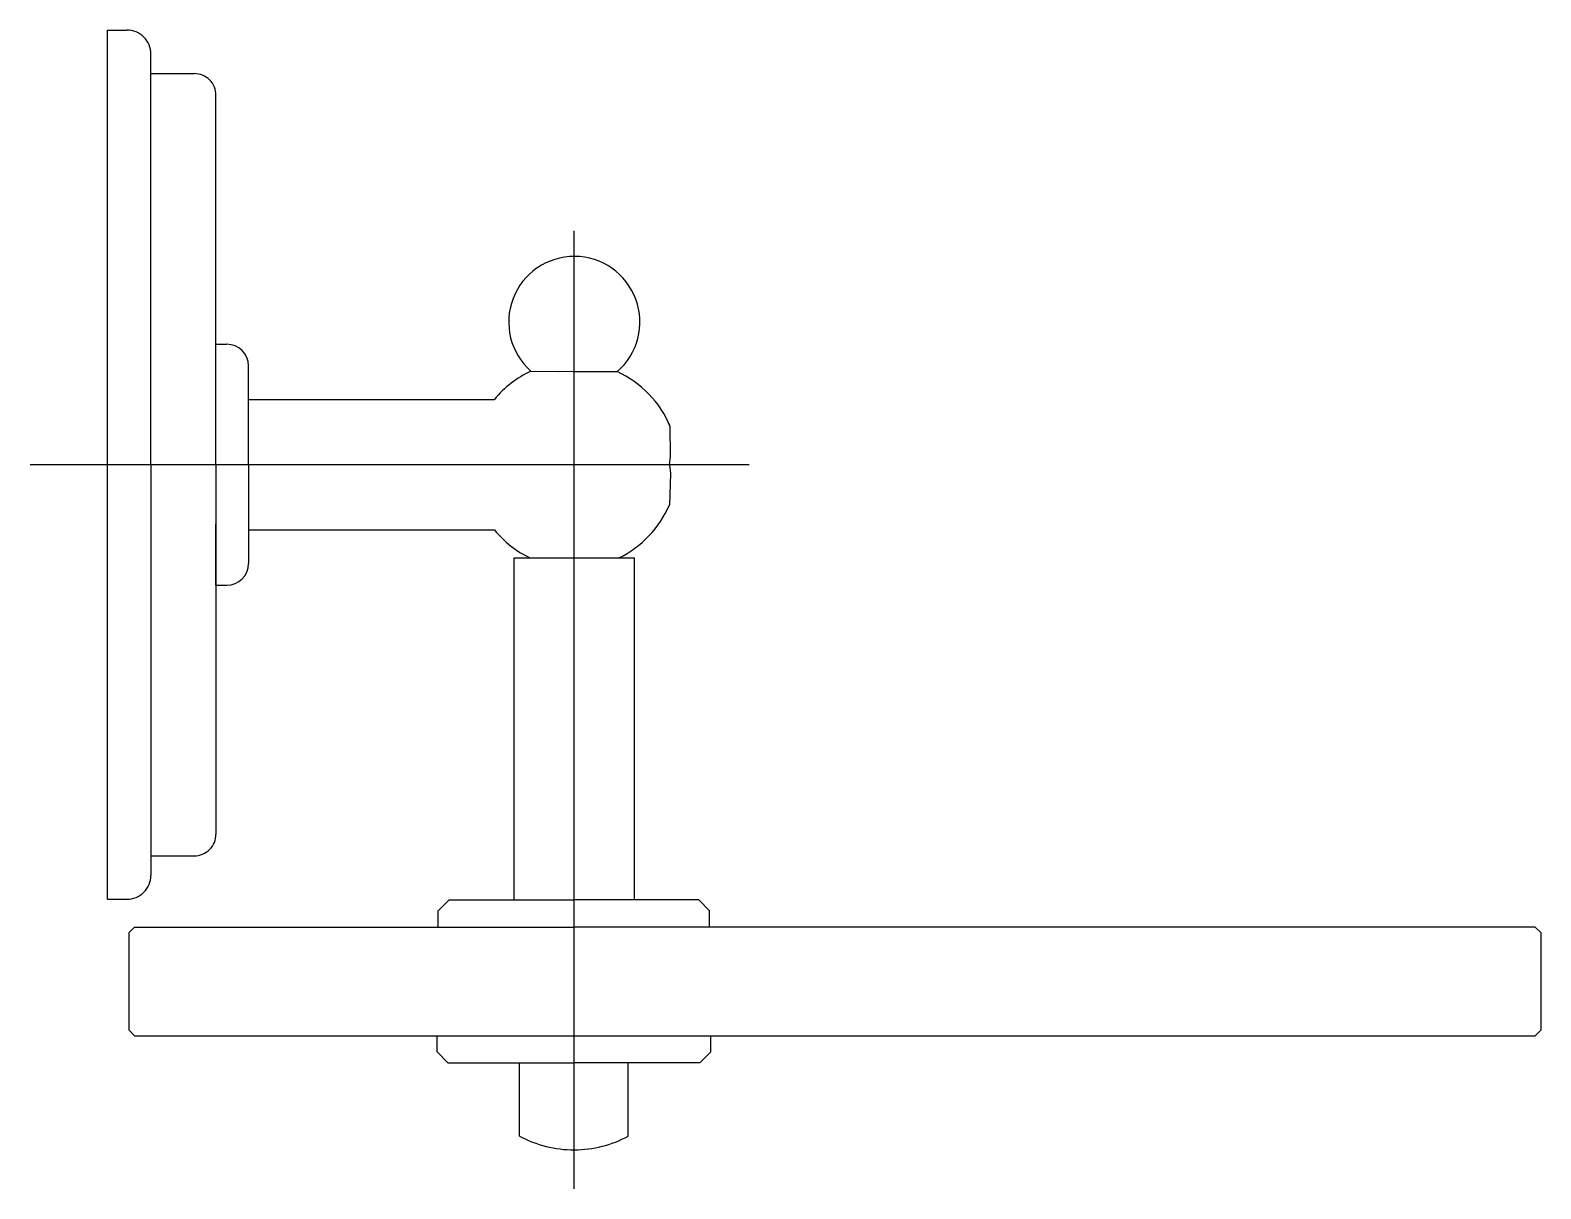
# Model space of a CAD drawing. Extents: x -333.323 to -333.184, y 0.752 to 0.859.
import ezdxf

# ---------------------------------------------------------------- set-up
doc = ezdxf.new("R2010")
doc.units = 0
doc.header["$LTSCALE"] = 0.2
doc.header["$MEASUREMENT"] = 0
doc.linetypes.add('AXES', pattern=[0.54, 0.3, -0.08, 0.08, -0.08])
doc.linetypes.add('CONTINU', pattern=[0])
doc.layers.get('0').update_dxf_attribs({"linetype": 'CONTINUOUS'})
doc.layers.add('DECA_EIXOS', color=5, linetype='AXES')

msp = doc.modelspace()

# ---------------------------------------------------------------- linework, layer by layer
at = {"linetype": 'CONTINU'}
for points in [[(-333.31626, 0.77885), (-333.31626, 0.85885)], [(-333.31626, 0.85885), (-333.31446, 0.85885)], [(-333.31226, 0.81885), (-333.31226, 0.85665)], [(-333.31226, 0.85485), (-333.30826, 0.85485)], [(-333.30626, 0.81885), (-333.30626, 0.85285)], [(-333.30626, 0.82431), (-333.30626, 0.82994)], [(-333.30626, 0.82994), (-333.30526, 0.82994)], [(-333.30326, 0.81885), (-333.30326, 0.82794)], [(-333.27726, 0.82746), (-333.27326, 0.82742)], [(-333.27726, 0.82746), (-333.27476, 0.82742)], [(-333.27326, 0.82742), (-333.26931, 0.82742)], [(-333.27176, 0.82742), (-333.26931, 0.82742)], [(-333.30326, 0.82485), (-333.28062, 0.82485)], [(-333.26442, 0.82235), (-333.26451, 0.8226)], [(-333.26441, 0.81965), (-333.26442, 0.82235)], [(-333.26451, 0.81885), (-333.26441, 0.81965)], [(-333.31226, 0.81885), (-333.31226, 0.78105)], [(-333.30626, 0.81885), (-333.30626, 0.78485)], [(-333.30326, 0.81885), (-333.30326, 0.80975)], [(-333.26451, 0.81885), (-333.26441, 0.81805)], [(-333.26441, 0.81805), (-333.26451, 0.81515)], [(-333.30626, 0.80775), (-333.30626, 0.81339)], [(-333.30326, 0.81285), (-333.28062, 0.81285)], [(-333.27881, 0.81028), (-333.26771, 0.81028)], [(-333.27881, 0.77879), (-333.27881, 0.81028)], [(-333.27735, 0.81028), (-333.26916, 0.81028)], [(-333.26771, 0.77879), (-333.26771, 0.81028)], [(-333.30626, 0.80775), (-333.30526, 0.80775)], [(-333.31226, 0.78285), (-333.30826, 0.78285)], [(-333.31626, 0.77885), (-333.31446, 0.77885)], [(-333.2858, 0.77779), (-333.2848, 0.77879)], [(-333.2858, 0.77629), (-333.2858, 0.77779)], [(-333.2848, 0.77879), (-333.27326, 0.77879)], [(-333.2618, 0.77879), (-333.27326, 0.77879)], [(-333.2608, 0.77779), (-333.2618, 0.77879)], [(-333.2608, 0.77629), (-333.2608, 0.77779)], [(-333.31376, 0.77629), (-333.31426, 0.77579)], [(-333.31376, 0.77629), (-333.27326, 0.77629)], [(-333.18476, 0.77629), (-333.27326, 0.77629)], [(-333.18476, 0.77629), (-333.18426, 0.77579)], [(-333.31426, 0.76679), (-333.31426, 0.77579)], [(-333.18426, 0.77579), (-333.18426, 0.76679)], [(-333.31376, 0.76629), (-333.31426, 0.76679)], [(-333.18476, 0.76629), (-333.18426, 0.76679)], [(-333.31376, 0.76629), (-333.27326, 0.76629)], [(-333.2859, 0.76479), (-333.2859, 0.76629)], [(-333.27326, 0.76629), (-333.18476, 0.76629)], [(-333.2607, 0.76479), (-333.2607, 0.76629)], [(-333.2859, 0.76479), (-333.2849, 0.76379)], [(-333.2849, 0.76379), (-333.27326, 0.76379)], [(-333.2783, 0.75705), (-333.2783, 0.76379)], [(-333.2617, 0.76379), (-333.27326, 0.76379)], [(-333.2683, 0.75705), (-333.2683, 0.76379)], [(-333.2607, 0.76479), (-333.2617, 0.76379)]]:
    msp.add_lwpolyline(points, dxfattribs=at)
for points in [[(-333.31226, 0.85665, 0.414214), (-333.31446, 0.85885)], [(-333.30626, 0.85285, 0.414214), (-333.30826, 0.85485)], [(-333.26931, 0.82742, 2.662467), (-333.27726, 0.82746)], [(-333.30326, 0.82794, 0.414212), (-333.30526, 0.82994)], [(-333.27726, 0.82746, 0.113574), (-333.28062, 0.82485)], [(-333.26442, 0.82235, 0.189105), (-333.26931, 0.82742)], [(-333.26916, 0.81028, 0.183324), (-333.26451, 0.81515)], [(-333.28062, 0.81285, 0.11088), (-333.27735, 0.81028)], [(-333.30526, 0.80775, 0.414209), (-333.30326, 0.80975)], [(-333.30826, 0.78285, 0.41423), (-333.30626, 0.78485)], [(-333.31446, 0.77885, 0.414215), (-333.31226, 0.78105)], [(-333.2783, 0.75705, 0.126825), (-333.27326, 0.75579)], [(-333.27326, 0.75579, 0.12472), (-333.2683, 0.75705)]]:
    msp.add_lwpolyline(points, format="xyb", dxfattribs=at)
at = {"layer": 'DECA_EIXOS'}
for points in [[(-333.27326, 0.7522), (-333.27326, 0.84039)], [(-333.25716, 0.81885), (-333.32337, 0.81885)]]:
    msp.add_lwpolyline(points, dxfattribs=at)

doc.saveas('drawing.dxf')
